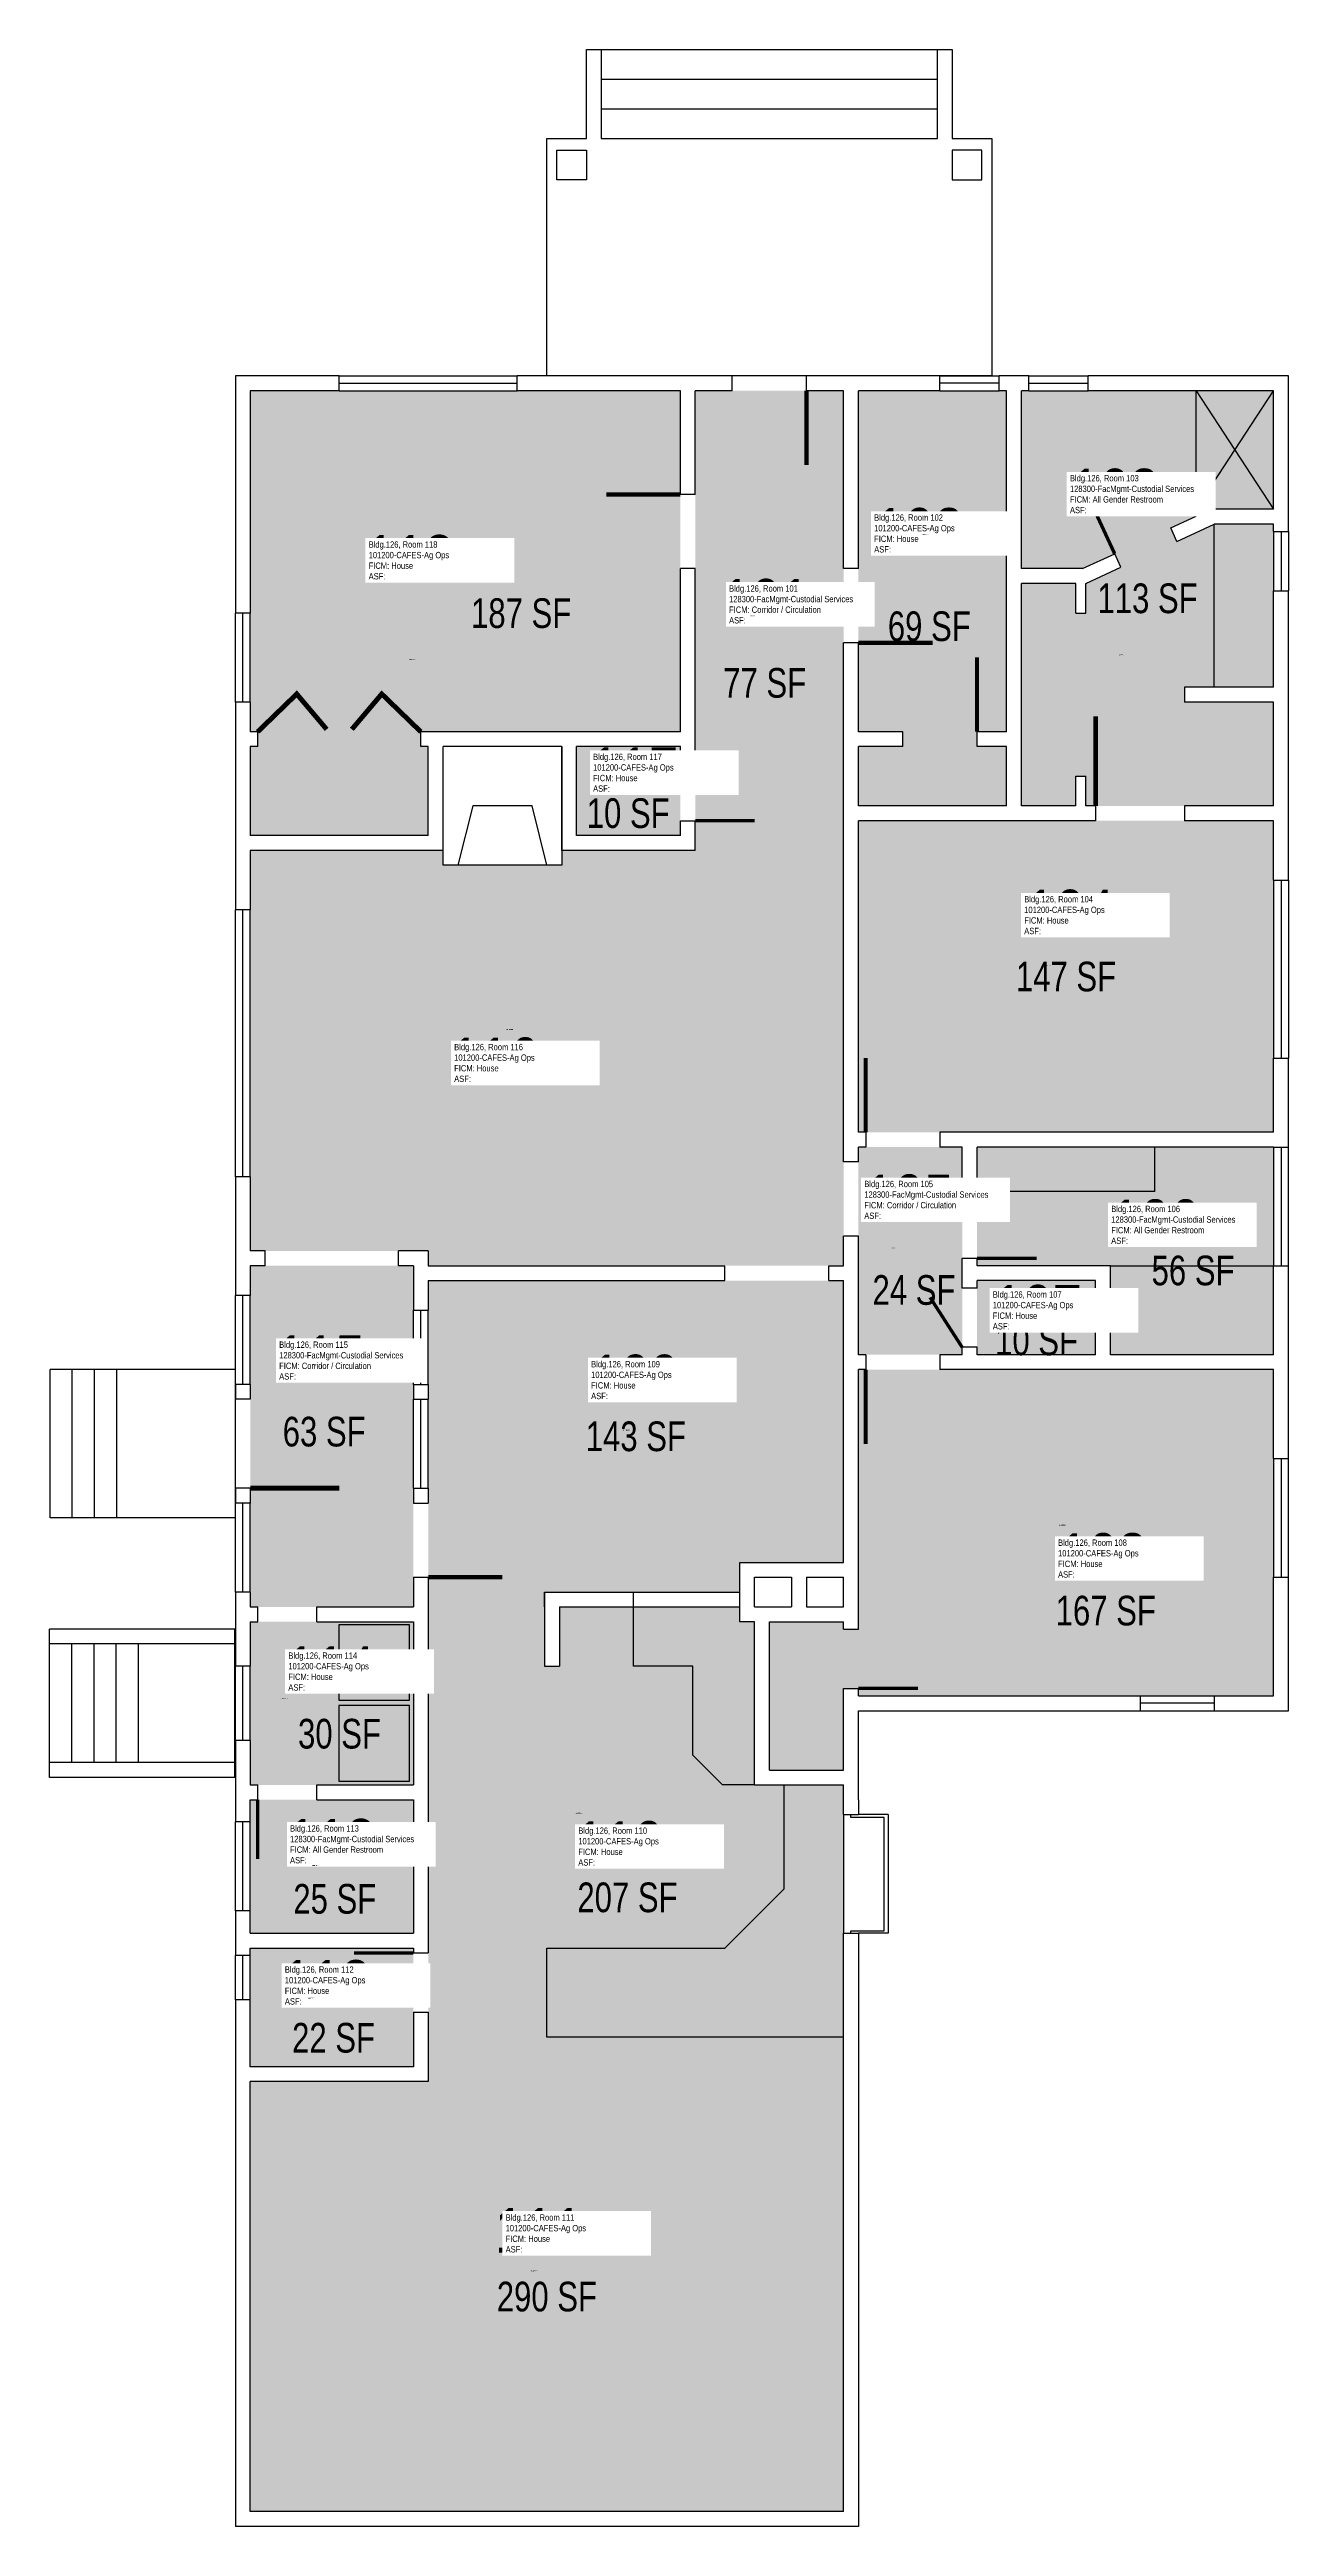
# Model space of a CAD drawing. Header units: inches. Extents: x -75 to 426, y 0 to 1002.
import ezdxf
from ezdxf.enums import TextEntityAlignment as Align

# ---------------------------------------------------------------- set-up
doc = ezdxf.new("R2010")
doc.units = ezdxf.units.IN
doc.header["$LTSCALE"] = 10
doc.header["$MEASUREMENT"] = 0
for name, color, linetype in [('A-DOOR', 2, 'CONTINUOUS'), ('A-FLOR', 3, 'CONTINUOUS'), ('A-GLAZ', 1, 'CONTINUOUS'), ('A-IDEN-RNUM', 7, 'CONTINUOUS'), ('A-IDEN-SNUM', 4, 'CONTINUOUS'), ('A-IDEN-VNUM', 4, 'CONTINUOUS'), ('A-WALL', 5, 'CONTINUOUS'), ('AREA-TEXT', 3, 'CONTINUOUS'), ('Rooms-Category-Color', 7, 'CONTINUOUS'), ('Rooms-College-Color', 7, 'CONTINUOUS'), ('Rooms-Department-Color', 7, 'CONTINUOUS'), ('Rooms-Division-Color', 7, 'CONTINUOUS'), ('Rooms-Information', 7, 'CONTINUOUS')]:
    doc.layers.add(name, color=color, linetype=linetype)
doc.styles.add('CP_AREA', font='arial.ttf', dxfattribs={"height": 15})
doc.styles.add('CP_ROOMSNUMBER', font='arial.ttf', dxfattribs={"height": 1})
doc.styles.add('CP_ROOMVNUMBER', font='arial.ttf', dxfattribs={"width": 0.85, "height": 0.075})

msp = doc.modelspace()

# ---------------------------------------------------------------- hatches: boundary and pattern name
at = {"layer": 'Rooms-Category-Color', "true_color": 0x728ef3}
for points in [[(180, 864), (180, 726), (75, 726), (75, 720), (78, 720), (78, 684), (6, 684), (6, 720), (9, 720), (9, 726), (6, 726), (6, 864)], [(252, 864), (252, 726), (270, 726), (270, 720), (252, 720), (252, 696), (312, 696), (312, 720), (300, 720), (300, 726), (312, 726), (312, 864)], [(180, 720), (180, 684), (138, 684), (138, 720)], [(420, 564), (420, 690), (252, 690), (252, 564)], [(6, 516), (6, 678), (84, 678), (84, 672), (132, 672), (132, 678), (246, 678), (246, 510), (78, 510), (78, 516)], [(78, 504), (246, 504), (246, 390), (204, 390), (204, 378), (78, 378)], [(348, 474), (348, 504), (300, 504), (300, 474)], [(252, 363), (246, 363), (246, 366), (216, 366), (216, 306), (246, 306), (246, 339), (252, 339), (252, 336), (420, 336), (420, 468), (252, 468)], [(125.1, 378), (78, 378), (78, 180), (246, 180), (246, 300), (210, 300), (210, 366), (204, 366), (204, 372), (131.1, 372), (131.1, 348), (125.1, 348)], [(6, 300), (6, 366), (72, 366), (72, 300)], [(6, 186), (6, 234), (72, 234), (72, 186)], [(6, 6), (6, 180), (246, 180), (246, 6)]]:
    msp.add_hatch(color=171, dxfattribs=at).paths.add_polyline_path(points)
at = {"layer": 'Rooms-Category-Color', "true_color": 0xadadad}
for points in [[(246, 864), (246, 678), (186, 678), (186, 864)], [(380.9, 803), (378.4, 808.5), (388.7, 813.2), (388.7, 816), (420, 816), (420, 864), (318, 864), (318, 792), (342.7, 792), (355.7, 798), (358.2, 792.6), (344, 786), (344, 774), (340, 774), (340, 786), (318, 786), (318, 696), (340, 696), (340, 708), (344, 708), (344, 696), (420, 696), (420, 738), (384, 738), (384, 744), (420, 744), (420, 810), (396, 810)], [(252, 474), (252, 558), (294, 558), (294, 474)], [(300, 510), (300, 558), (420, 558), (420, 474), (354, 474), (354, 510)], [(6, 372), (6, 510), (72, 510), (72, 372)], [(6, 240), (6, 294), (72, 294), (72, 240)]]:
    msp.add_hatch(color=253, dxfattribs=at).paths.add_polyline_path(points)
at = {"layer": 'Rooms-College-Color', "true_color": 0xadadad}
for points in [[(180, 864), (180, 726), (75, 726), (75, 720), (78, 720), (78, 684), (6, 684), (6, 720), (9, 720), (9, 726), (6, 726), (6, 864)], [(246, 864), (246, 678), (186, 678), (186, 864)], [(252, 864), (252, 726), (270, 726), (270, 720), (252, 720), (252, 696), (312, 696), (312, 720), (300, 720), (300, 726), (312, 726), (312, 864)], [(380.9, 803), (378.4, 808.5), (388.7, 813.2), (388.7, 816), (420, 816), (420, 864), (318, 864), (318, 792), (342.7, 792), (355.7, 798), (358.2, 792.6), (344, 786), (344, 774), (340, 774), (340, 786), (318, 786), (318, 696), (340, 696), (340, 708), (344, 708), (344, 696), (420, 696), (420, 738), (384, 738), (384, 744), (420, 744), (420, 810), (396, 810)], [(180, 720), (180, 684), (138, 684), (138, 720)], [(420, 564), (420, 690), (252, 690), (252, 564)], [(6, 516), (6, 678), (84, 678), (84, 672), (132, 672), (132, 678), (246, 678), (246, 510), (78, 510), (78, 516)], [(252, 474), (252, 558), (294, 558), (294, 474)], [(300, 510), (300, 558), (420, 558), (420, 474), (354, 474), (354, 510)], [(6, 372), (6, 510), (72, 510), (72, 372)], [(78, 504), (246, 504), (246, 390), (204, 390), (204, 378), (78, 378)], [(348, 474), (348, 504), (300, 504), (300, 474)], [(252, 363), (246, 363), (246, 366), (216, 366), (216, 306), (246, 306), (246, 339), (252, 339), (252, 336), (420, 336), (420, 468), (252, 468)], [(125.1, 378), (78, 378), (78, 180), (246, 180), (246, 300), (210, 300), (210, 366), (204, 366), (204, 372), (131.1, 372), (131.1, 348), (125.1, 348)], [(6, 300), (6, 366), (72, 366), (72, 300)], [(6, 240), (6, 294), (72, 294), (72, 240)], [(6, 186), (6, 234), (72, 234), (72, 186)], [(6, 6), (6, 180), (246, 180), (246, 6)]]:
    msp.add_hatch(color=253, dxfattribs=at).paths.add_polyline_path(points)
at = {"layer": 'Rooms-Department-Color', "true_color": 0xe3c5e1}
for points in [[(180, 864), (180, 726), (75, 726), (75, 720), (78, 720), (78, 684), (6, 684), (6, 720), (9, 720), (9, 726), (6, 726), (6, 864)], [(252, 864), (252, 726), (270, 726), (270, 720), (252, 720), (252, 696), (312, 696), (312, 720), (300, 720), (300, 726), (312, 726), (312, 864)], [(180, 720), (180, 684), (138, 684), (138, 720)], [(420, 564), (420, 690), (252, 690), (252, 564)], [(6, 516), (6, 678), (84, 678), (84, 672), (132, 672), (132, 678), (246, 678), (246, 510), (78, 510), (78, 516)], [(78, 504), (246, 504), (246, 390), (204, 390), (204, 378), (78, 378)], [(348, 474), (348, 504), (300, 504), (300, 474)], [(252, 363), (246, 363), (246, 366), (216, 366), (216, 306), (246, 306), (246, 339), (252, 339), (252, 336), (420, 336), (420, 468), (252, 468)], [(125.1, 378), (78, 378), (78, 180), (246, 180), (246, 300), (210, 300), (210, 366), (204, 366), (204, 372), (131.1, 372), (131.1, 348), (125.1, 348)], [(6, 300), (6, 366), (72, 366), (72, 300)], [(6, 186), (6, 234), (72, 234), (72, 186)], [(6, 6), (6, 180), (246, 180), (246, 6)]]:
    msp.add_hatch(color=254, dxfattribs=at).paths.add_polyline_path(points)
at = {"layer": 'Rooms-Department-Color', "true_color": 0xacacac}
for points in [[(246, 864), (246, 678), (186, 678), (186, 864)], [(380.9, 803), (378.4, 808.5), (388.7, 813.2), (388.7, 816), (420, 816), (420, 864), (318, 864), (318, 792), (342.7, 792), (355.7, 798), (358.2, 792.6), (344, 786), (344, 774), (340, 774), (340, 786), (318, 786), (318, 696), (340, 696), (340, 708), (344, 708), (344, 696), (420, 696), (420, 738), (384, 738), (384, 744), (420, 744), (420, 810), (396, 810)], [(252, 474), (252, 558), (294, 558), (294, 474)], [(300, 510), (300, 558), (420, 558), (420, 474), (354, 474), (354, 510)], [(6, 372), (6, 510), (72, 510), (72, 372)], [(6, 240), (6, 294), (72, 294), (72, 240)]]:
    msp.add_hatch(color=253, dxfattribs=at).paths.add_polyline_path(points)
at = {"layer": 'Rooms-Division-Color', "true_color": 0xe3c5e1}
for points in [[(180, 864), (180, 726), (75, 726), (75, 720), (78, 720), (78, 684), (6, 684), (6, 720), (9, 720), (9, 726), (6, 726), (6, 864)], [(252, 864), (252, 726), (270, 726), (270, 720), (252, 720), (252, 696), (312, 696), (312, 720), (300, 720), (300, 726), (312, 726), (312, 864)], [(180, 720), (180, 684), (138, 684), (138, 720)], [(420, 564), (420, 690), (252, 690), (252, 564)], [(6, 516), (6, 678), (84, 678), (84, 672), (132, 672), (132, 678), (246, 678), (246, 510), (78, 510), (78, 516)], [(78, 504), (246, 504), (246, 390), (204, 390), (204, 378), (78, 378)], [(348, 474), (348, 504), (300, 504), (300, 474)], [(252, 363), (246, 363), (246, 366), (216, 366), (216, 306), (246, 306), (246, 339), (252, 339), (252, 336), (420, 336), (420, 468), (252, 468)], [(125.1, 378), (78, 378), (78, 180), (246, 180), (246, 300), (210, 300), (210, 366), (204, 366), (204, 372), (131.1, 372), (131.1, 348), (125.1, 348)], [(6, 300), (6, 366), (72, 366), (72, 300)], [(6, 186), (6, 234), (72, 234), (72, 186)], [(6, 6), (6, 180), (246, 180), (246, 6)]]:
    msp.add_hatch(color=254, dxfattribs=at).paths.add_polyline_path(points)
at = {"layer": 'Rooms-Division-Color', "true_color": 0xadadad}
for points in [[(246, 864), (246, 678), (186, 678), (186, 864)], [(380.9, 803), (378.4, 808.5), (388.7, 813.2), (388.7, 816), (420, 816), (420, 864), (318, 864), (318, 792), (342.7, 792), (355.7, 798), (358.2, 792.6), (344, 786), (344, 774), (340, 774), (340, 786), (318, 786), (318, 696), (340, 696), (340, 708), (344, 708), (344, 696), (420, 696), (420, 738), (384, 738), (384, 744), (420, 744), (420, 810), (396, 810)], [(252, 474), (252, 558), (294, 558), (294, 474)], [(300, 510), (300, 558), (420, 558), (420, 474), (354, 474), (354, 510)], [(6, 372), (6, 510), (72, 510), (72, 372)], [(6, 240), (6, 294), (72, 294), (72, 240)]]:
    msp.add_hatch(color=253, dxfattribs=at).paths.add_polyline_path(points)

# ---------------------------------------------------------------- linework, layer by layer
at = {"layer": 'A-DOOR'}
for points in [[(231, 864, 1.67, 1.67, 0), (231, 833.9, 0, 0, -0.414214), (200.9, 864, 0, 0, 0)], [(180, 822, 1.67, 1.67, 0), (150, 822, 0, 0, 0.414214), (180, 792, 0, 0, 0)], [(355.7, 798, 1.39, 1.39, 0), (345.2, 820.7, 0, 0, -0.414214), (378.4, 808.5, 0, 0, 0)], [(252, 762, 1.67, 1.67, 0), (282.1, 762, 0, 0, 0.414214), (252, 792.1, 0, 0, 0)], [(300, 726, 1.67, 1.67, 0), (300, 756.1, 0, 0, 0.414214), (269.9, 726, 0, 0, 0)], [(348, 696, 2.01, 2.01, 0), (348, 732.2, 0, 0, -0.414214), (384.2, 696, 0, 0, 0)], [(186, 690, 1.34, 1.34, 0), (210.1, 690, 0, 0, 0.414214), (186, 714.1, 0, 0, 0)], [(255, 564, 1.67, 1.67, 0), (255, 594.1, 0, 0, -0.414214), (285.1, 564, 0, 0, 0)], [(300, 513, 1.34, 1.34, 0), (324.1, 513, 0, 0, 0.414214), (300, 537.1, 0, 0, 0)], [(294, 477, 1.34, 1.34, 0), (281, 497.2, 0, 0, -0.16467), (295.9, 501, 0, 0, -0.16467)], [(255, 468, 1.67, 1.67, 0), (255, 437.9, 0, 0, 0.414214), (285.1, 468, 0, 0, 0)], [(6, 420, 2, 2, 0), (42, 420, 0, 0, 0.414214), (6, 456, 0, 0, 0)], [(78, 384, 1.67, 1.67, 0), (108, 384, 0, 0, 0.414214), (78, 414, 0, 0, 0)], [(252, 339, 1.34, 1.34, 0), (276.1, 339, 0, 0, 0.414214), (252, 363.1, 0, 0, 0)], [(9, 294, 1.33, 1.33, 0), (9, 270, 0, 0, 0.414214), (33, 294, 0, 0, 0)], [(72, 232, 1.33, 1.33, 0), (48, 232, 0, 0, 0.414214), (72, 208, 0, 0, 0)]]:
    msp.add_lwpolyline(points, format="xyseb", dxfattribs=at)
at = {"layer": 'A-DOOR', "const_width": 2}
for points in [[(9, 726), (24.8, 741.3), (36.9, 727)], [(75, 726), (59.2, 741.3), (47.1, 727)]]:
    msp.add_lwpolyline(points, dxfattribs=at)
at = {"layer": 'A-FLOR'}
for p, q in [((148, 1002), (284, 1002)), ((148, 990), (284, 990)), ((148, 978), (284, 978)), ((306, 870), (126, 870)), ((388.7, 816), (388.7, 864)), ((388.7, 816), (420, 864)), ((388.7, 864), (420, 816)), ((396, 744), (396, 810)), ((132, 672), (84, 672)), ((372, 540), (372, 558)), ((372, 540), (300, 540)), ((354, 510), (420, 510)), ((0, 468), (-75, 468)), ((-75, 408), (-75, 468)), ((-66, 408), (-66, 468)), ((-57, 408), (-57, 468)), ((-48, 408), (-48, 468)), ((0, 408), (0, 468)), ((0, 408), (-75, 408)), ((-0.2, 363), (-75.2, 363)), ((-75.2, 303), (-75.2, 363)), ((-0.2, 303), (-0.2, 363)), ((-0.2, 357), (-75.2, 357)), ((-66.2, 309), (-66.2, 357)), ((-57.2, 309), (-57.2, 357)), ((-48.2, 309), (-48.2, 357)), ((-39.2, 309), (-39.2, 357)), ((-0.2, 309), (-75.2, 309)), ((-0.2, 303), (-75.2, 303))]:
    msp.add_line(p, q, dxfattribs=at)
for points in [[(126, 870), (126, 966), (142, 966), (142, 1002), (148, 1002), (148, 966), (284, 966), (284, 1002), (290, 1002), (290, 966), (306, 966), (306, 870)], [(132, 720), (132, 672), (126, 672), (120, 696), (96, 696), (90, 672), (84, 672), (84, 720)], [(132, 720), (132, 672)], [(210, 300), (197, 300), (185, 312), (185, 348), (161, 348), (161, 372)], [(246, 198), (126, 198), (126, 234), (198, 234), (222, 258), (222, 300)]]:
    msp.add_lwpolyline(points, dxfattribs=at)
for points in [[(70.4, 334.2), (70.4, 364.8), (41.9, 364.8), (41.9, 334.2)], [(70.4, 301.5), (70.4, 332.1), (41.9, 332.1), (41.9, 301.5)]]:
    msp.add_lwpolyline(points, close=True, dxfattribs=at)
at = {"layer": 'A-GLAZ'}
for p, q in [((42, 870), (114, 870)), ((42, 867), (114, 867)), ((42, 864), (114, 864)), ((285, 870), (309, 870)), ((309, 867), (285, 867)), ((285, 864), (309, 864)), ((321, 870), (345, 870)), ((321, 867), (345, 867)), ((321, 864), (345, 864)), ((420, 807), (420, 783)), ((423, 807), (423, 783)), ((426, 807), (426, 783)), ((0, 738), (0, 774)), ((3, 738), (3, 774)), ((6, 738), (6, 774)), ((420, 666), (420, 594)), ((423, 666), (423, 594)), ((426, 666), (426, 594)), ((0, 546), (0, 654)), ((3, 546), (3, 654)), ((6, 546), (6, 654)), ((420, 558), (420, 510)), ((423, 558), (423, 510)), ((426, 510), (426, 558)), ((0, 462), (0, 498)), ((3, 462), (3, 498)), ((6, 462), (6, 498)), ((72, 462), (72, 492)), ((75, 462), (75, 492)), ((78, 462), (78, 492)), ((72, 420), (72, 456)), ((75, 420), (75, 456)), ((78, 420), (78, 456)), ((420, 432), (420, 384)), ((423, 432), (423, 384)), ((426, 384), (426, 432)), ((0, 378), (0, 414)), ((3, 378), (3, 414)), ((6, 378), (6, 414)), ((0, 318), (0, 348)), ((3, 318), (3, 348)), ((6, 318), (6, 348)), ((366, 336), (396, 336)), ((396, 333), (366, 333)), ((366, 330), (396, 330)), ((0, 249), (0, 285)), ((3, 249), (3, 285)), ((6, 249), (6, 285)), ((246, 288), (246, 240)), ((264, 288), (252, 288)), ((264, 288), (264, 240)), ((0, 213), (0, 231)), ((3, 213), (3, 231)), ((6, 213), (6, 231)), ((264, 240), (252, 240))]:
    msp.add_line(p, q, dxfattribs=at)
msp.add_lwpolyline([(249, 240), (249, 241), (262.5, 241), (262.5, 286.8), (249, 286.8), (249, 288)], dxfattribs=at)
at = {"layer": 'A-WALL'}
for p, q in [((0, 870), (0, 774)), ((42, 870), (0, 870)), ((6, 864), (6, 774)), ((42, 864), (6, 864)), ((42, 864), (42, 870)), ((201, 870), (114, 870)), ((114, 864), (114, 870)), ((180, 864), (114, 864)), ((180, 822), (180, 864)), ((201, 864), (186, 864)), ((186, 822), (186, 864)), ((201, 864), (201, 870)), ((231, 864), (231, 870)), ((285, 870), (231, 870)), ((246, 864), (231, 864)), ((246, 792), (246, 864)), ((252, 792), (252, 864)), ((285, 864), (252, 864)), ((285, 864), (285, 870)), ((309, 864), (309, 870)), ((321, 870), (309, 870)), ((312, 864), (309, 864)), ((312, 726), (312, 864)), ((321, 864), (318, 864)), ((318, 792), (318, 864)), ((321, 864), (321, 870)), ((426, 870), (345, 870)), ((345, 864), (345, 870)), ((420, 864), (345, 864)), ((420, 816), (420, 864)), ((426, 807), (426, 870)), ((186, 822), (180, 822)), ((378.4, 808.5), (388.7, 813.2)), ((420, 816), (388.7, 816)), ((388.7, 816), (388.7, 813.2)), ((380.9, 803), (378.4, 808.5)), ((380.9, 803), (396, 810)), ((420, 810), (396, 810)), ((420, 807), (420, 810)), ((420, 807), (426, 807)), ((180, 726), (180, 792)), ((186, 792), (180, 792)), ((186, 714), (186, 792)), ((252, 792), (246, 792)), ((342.7, 792), (318, 792)), ((342.7, 792), (355.7, 798)), ((344, 786), (358.2, 792.6)), ((358.2, 792.6), (355.7, 798)), ((318, 696), (318, 786)), ((340, 786), (318, 786)), ((340, 774), (340, 786)), ((344, 774), (344, 786)), ((420, 744), (420, 783)), ((420, 783), (426, 783)), ((426, 666), (426, 783)), ((6, 774), (0, 774)), ((340, 774), (344, 774)), ((246, 552), (246, 762)), ((252, 762), (246, 762)), ((252, 726), (252, 762)), ((420, 744), (384, 744)), ((384, 744), (384, 738)), ((6, 738), (0, 738)), ((0, 738), (0, 654)), ((6, 738), (6, 726)), ((420, 738), (384, 738)), ((420, 696), (420, 738)), ((9, 726), (6, 726)), ((9, 720), (9, 726)), ((180, 726), (75, 726)), ((75, 720), (75, 726)), ((270, 726), (252, 726)), ((270, 720), (270, 726)), ((312, 726), (300, 726)), ((300, 720), (300, 726)), ((6, 720), (6, 684)), ((9, 720), (6, 720)), ((78, 720), (75, 720)), ((78, 684), (78, 720)), ((132, 720), (84, 720)), ((84, 678), (84, 720)), ((132, 678), (132, 720)), ((180, 720), (138, 720)), ((138, 684), (138, 720)), ((180, 714), (180, 720)), ((180, 714), (186, 714)), ((252, 696), (252, 720)), ((270, 720), (252, 720)), ((312, 720), (300, 720)), ((312, 696), (312, 720)), ((340, 696), (340, 708)), ((340, 708), (344, 708)), ((344, 696), (344, 708)), ((312, 696), (252, 696)), ((340, 696), (318, 696)), ((348, 696), (344, 696)), ((348, 696), (348, 690)), ((420, 696), (384, 696)), ((384, 696), (384, 690)), ((78, 684), (6, 684)), ((180, 684), (138, 684)), ((180, 684), (180, 690)), ((180, 690), (186, 690)), ((186, 678), (186, 690)), ((252, 564), (252, 690)), ((348, 690), (252, 690)), ((420, 690), (384, 690)), ((420, 666), (420, 690)), ((6, 678), (6, 654)), ((84, 678), (6, 678)), ((186, 678), (132, 678)), ((420, 666), (426, 666)), ((6, 654), (0, 654)), ((420, 564), (420, 594)), ((420, 594), (426, 594)), ((426, 558), (426, 594)), ((255, 564), (252, 564)), ((255, 564), (255, 558)), ((420, 564), (285, 564)), ((285, 564), (285, 558)), ((252, 552), (246, 552)), ((252, 552), (252, 558)), ((255, 558), (252, 558)), ((294, 558), (285, 558)), ((294, 537), (294, 558)), ((420, 558), (300, 558)), ((300, 537), (300, 558)), ((420, 558), (426, 558)), ((6, 546), (0, 546)), ((0, 546), (0, 498)), ((6, 546), (6, 516)), ((300, 537), (294, 537)), ((246, 510), (246, 522)), ((252, 522), (246, 522)), ((252, 474), (252, 522)), ((12, 516), (6, 516)), ((12, 510), (12, 516)), ((78, 516), (66, 516)), ((66, 510), (66, 516)), ((78, 516), (78, 510)), ((294, 501), (294, 513)), ((300, 513), (294, 513)), ((300, 510), (300, 513)), ((6, 510), (6, 498)), ((12, 510), (6, 510)), ((72, 510), (66, 510)), ((72, 510), (72, 492)), ((78, 510), (198, 510)), ((78, 504), (198, 504)), ((78, 504), (78, 492)), ((198, 504), (198, 510)), ((240, 504), (240, 510)), ((240, 510), (246, 510)), ((240, 504), (246, 504)), ((246, 390), (246, 504)), ((300, 501), (294, 501)), ((354, 510), (300, 510)), ((348, 504), (300, 504)), ((300, 501), (300, 504)), ((348, 474), (348, 504)), ((354, 474), (354, 510)), ((420, 474), (420, 510)), ((420, 510), (426, 510)), ((426, 432), (426, 510)), ((6, 498), (0, 498)), ((72, 492), (78, 492)), ((255, 474), (252, 474)), ((255, 474), (255, 468)), ((294, 474), (285, 474)), ((285, 474), (285, 468)), ((294, 474), (294, 477)), ((300, 477), (294, 477)), ((300, 474), (300, 477)), ((348, 474), (300, 474)), ((420, 474), (354, 474)), ((6, 462), (0, 462)), ((0, 462), (0, 456)), ((6, 462), (6, 456)), ((72, 462), (78, 462)), ((72, 462), (72, 456)), ((78, 462), (78, 456)), ((252, 363), (252, 468)), ((255, 468), (252, 468)), ((420, 468), (285, 468)), ((420, 432), (420, 468)), ((6, 456), (0, 456)), ((72, 456), (78, 456)), ((420, 432), (426, 432)), ((6, 420), (0, 420)), ((0, 420), (0, 414)), ((6, 414), (0, 414)), ((6, 420), (6, 414)), ((72, 420), (78, 420)), ((72, 420), (72, 414)), ((72, 414), (78, 414)), ((78, 420), (78, 414)), ((72, 384), (78, 384)), ((72, 384), (72, 372)), ((78, 384), (78, 232)), ((204, 390), (246, 390)), ((204, 378), (204, 390)), ((210, 384), (225, 384)), ((210, 372), (210, 384)), ((225, 384), (225, 372)), ((231, 384), (231, 372)), ((231, 384), (246, 384)), ((246, 372), (246, 384)), ((420, 336), (420, 384)), ((420, 384), (426, 384)), ((426, 330), (426, 384)), ((6, 378), (0, 378)), ((0, 378), (0, 348)), ((6, 378), (6, 372)), ((6, 372), (9, 372)), ((9, 366), (9, 372)), ((33, 366), (33, 372)), ((33, 372), (72, 372)), ((125.1, 378), (204, 378)), ((125.1, 372), (125.1, 378)), ((125.1, 378), (125.1, 348)), ((131.1, 372), (204, 372)), ((131.1, 372), (131.1, 348)), ((161.1, 372), (161.1, 378)), ((204, 372), (204, 378)), ((204, 366), (204, 372)), ((210, 372), (216, 372)), ((216, 372), (225, 372)), ((231, 372), (246, 372)), ((6, 366), (9, 366)), ((6, 366), (6, 348)), ((33, 366), (72, 366)), ((72, 366), (72, 300)), ((210, 366), (204, 366)), ((210, 300), (210, 366)), ((216, 306), (216, 366)), ((216, 366), (246, 366)), ((246, 363), (246, 366)), ((246, 363), (252, 363)), ((6, 348), (0, 348)), ((125.1, 348), (131.1, 348)), ((246, 306), (246, 339)), ((246, 339), (252, 339)), ((252, 336), (252, 339)), ((252, 336), (366, 336)), ((366, 336), (366, 330)), ((396, 336), (396, 330)), ((396, 336), (420, 336)), ((426, 330), (426, 331)), ((426, 330), (426, 331)), ((252, 294), (252, 330)), ((252, 330), (366, 330)), ((396, 330), (426, 330)), ((6, 318), (0, 318)), ((0, 318), (0, 285)), ((6, 318), (6, 300)), ((216, 306), (246, 306)), ((6, 300), (9, 300)), ((6, 294), (9, 294)), ((6, 285), (6, 294)), ((9, 294), (9, 300)), ((33, 294), (33, 300)), ((33, 300), (72, 300)), ((33, 294), (72, 294)), ((72, 294), (72, 240)), ((210, 300), (246, 300)), ((246, 288), (246, 300)), ((252, 294), (252, 288)), ((6, 285), (0, 285)), ((246, 288), (252, 288)), ((6, 249), (0, 249)), ((0, 249), (0, 231)), ((6, 240), (6, 249)), ((6, 231), (0, 231)), ((6, 240), (72, 240)), ((6, 234), (72, 234)), ((6, 231), (6, 234)), ((72, 234), (72, 232)), ((72, 232), (78, 232)), ((246, 6), (246, 240)), ((246, 240), (252, 240)), ((252, 240), (252, 0)), ((6, 213), (0, 213)), ((0, 213), (0, 0)), ((6, 186), (6, 213)), ((72, 208), (78, 208)), ((72, 208), (72, 186)), ((78, 208), (78, 180)), ((72, 186), (6, 186)), ((78, 180), (6, 180)), ((6, 6), (6, 180)), ((252, 0), (0, 0)), ((246, 6), (6, 6))]:
    msp.add_line(p, q, dxfattribs=at)
for points in [[(142, 949.3), (130, 949.3), (130, 961.3), (142, 961.3)], [(290, 949.3), (302, 949.3), (302, 961.3), (290, 961.3)]]:
    msp.add_lwpolyline(points, close=True, dxfattribs=at)

# ---------------------------------------------------------------- texts
at = {"layer": 'A-IDEN-RNUM', "style": 'CP_ROOMSNUMBER'}
for s, p in [('0102-00', (276.7, 807.5)), ('0118-00', (70.2, 798.6)), ('0101-00', (208.2, 772.7)), ('0103-00', (357.4, 757)), ('0117-00', (151, 704.2)), ('0104-00', (327.1, 631.2)), ('0116-00', (109.5, 605.4)), ('0106-00', (372.1, 527.8)), ('0105-00', (265.2, 517)), ('0107-00', (318.7, 491.7)), ('0115-00', (34.4, 472.9)), ('0109-00', (156.7, 443.3)), ('0108-00', (333.1, 404.9)), ('0114-00', (18.3, 334.7)), ('0110-00', (137.6, 288.4)), ('0113-00', (31.1, 267.2)), ('0112-00', (29.2, 213.5)), ('0111-00', (119.4, 103.2))]:
    msp.add_text(s, height=0.36, dxfattribs=at).set_placement(p)
at = {"layer": 'A-IDEN-SNUM', "style": 'CP_ROOMSNUMBER'}
for s, p in [('1260010300', (357, 821.9)), ('1260010200', (277.6, 805.6)), ('1260010100', (216, 779.1)), ('1260011800', (70.2, 755.1)), ('1260011700', (151, 704.2)), ('1260010400', (327.1, 631.2)), ('1260011600', (109.5, 605.4)), ('1260010600', (372.1, 527.8)), ('1260010500', (265.2, 517)), ('1260010700', (318.7, 491.7)), ('1260011500', (34.4, 472.9)), ('1260010900', (156.7, 443.3)), ('1260010800', (333.1, 404.9)), ('1260011400', (18.3, 334.7)), ('1260011000', (137.6, 288.4)), ('1260011300', (31.1, 267.2)), ('1260011200', (29.2, 213.5)), ('1260011100', (119.4, 103.2))]:
    msp.add_text(s, height=0.36, dxfattribs=at).set_placement(p)
at = {"layer": 'A-IDEN-VNUM', "style": 'CP_ROOMVNUMBER', "width": 0.85}
for s, p in [('103', (355.8, 823.4)), ('102', (276.7, 807.5)), ('118', (70.6, 796.6)), ('101', (214.6, 778.8)), ('117', (161.4, 710.7)), ('104', (337.7, 653.1)), ('116', (104.9, 593.3)), ('105', (272.6, 537.9)), ('106', (372.1, 527.8)), ('107', (324.6, 493.2)), ('115', (34.4, 472.9)), ('109', (161.8, 465)), ('108', (351, 392.8)), ('114', (38.5, 347.1)), ('113', (38.9, 277.2)), ('110', (155.4, 276.3)), ('112', (36.8, 220.1)), ('111', (122.8, 119.8))]:
    msp.add_text(s, height=18, dxfattribs=at).set_placement(p, align=Align.MIDDLE_CENTER)
at = {"layer": 'AREA-TEXT', "style": 'CP_AREA', "width": 0.75}
for s, p in [('113 SF', (369, 780)), ('187 SF', (115.6, 774)), ('69 SF', (280.7, 768.7)), ('77 SF', (214.1, 745.8)), ('10 SF', (158.9, 693.1)), ('147 SF', (336, 627)), ('275 SF', (126, 594)), ('56 SF', (387.4, 508.1)), ('24 SF', (274.5, 500.2)), ('10 SF', (324.1, 479.8)), ('63 SF', (35.9, 442.9)), ('143 SF', (162, 441)), ('167 SF', (352.1, 370.5)), ('30 SF', (42.1, 320.7)), ('207 SF', (158.6, 254.5)), ('25 SF', (40.2, 253.9)), ('22 SF', (39.7, 197.7)), ('290 SF', (126, 93))]:
    msp.add_text(s, height=12, dxfattribs=at).set_placement(p, align=Align.MIDDLE_CENTER)

# ---------------------------------------------------------------- next in the draw order: texts
at = {"layer": 'Rooms-Information', "char_height": 2.571, "width": 57.6, "attachment_point": 7, "style": 'CP_ROOMVNUMBER', "bg_fill": 3, "box_fill_scale": 1.5, "bg_fill_color": 256, "bg_fill_true_color": 13158600, "bg_fill_transparency": 0}
for s, insert in [('Bldg.126, Room 103^M^J128300-FacMgmt-Custodial Services^M^JFICM: All Gender Restroom^M^JASF: ', (337.6, 814.4)), ('Bldg.126, Room 102^M^J101200-CAFES-Ag Ops^M^JFICM: House^M^JASF: ', (258.4, 798.5)), ('Bldg.126, Room 118^M^J101200-CAFES-Ag Ops^M^JFICM: House^M^JASF: ', (53.9, 787.6)), ('Bldg.126, Room 101^M^J128300-FacMgmt-Custodial Services^M^JFICM: Corridor / Circulation^M^JASF: ', (199.7, 769.8)), ('Bldg.126, Room 117^M^J101200-CAFES-Ag Ops^M^JFICM: House^M^JASF: ', (144.7, 701.7)), ('Bldg.126, Room 104^M^J101200-CAFES-Ag Ops^M^JFICM: House^M^JASF: ', (319.1, 644.1)), ('Bldg.126, Room 116^M^J101200-CAFES-Ag Ops^M^JFICM: House^M^JASF: ', (88.5, 584.3)), ('Bldg.126, Room 105^M^J128300-FacMgmt-Custodial Services^M^JFICM: Corridor / Circulation^M^JASF: ', (254.4, 528.9)), ('Bldg.126, Room 106^M^J128300-FacMgmt-Custodial Services^M^JFICM: All Gender Restroom^M^JASF: ', (354.3, 518.8)), ('Bldg.126, Room 107^M^J101200-CAFES-Ag Ops^M^JFICM: House^M^JASF: ', (306.4, 484.2)), ('Bldg.126, Room 115^M^J128300-FacMgmt-Custodial Services^M^JFICM: Corridor / Circulation^M^JASF: ', (17.7, 463.9)), ('Bldg.126, Room 109^M^J101200-CAFES-Ag Ops^M^JFICM: House^M^JASF: ', (143.9, 456)), ('Bldg.126, Room 108^M^J101200-CAFES-Ag Ops^M^JFICM: House^M^JASF: ', (332.8, 383.8)), ('Bldg.126, Room 114^M^J101200-CAFES-Ag Ops^M^JFICM: House^M^JASF: ', (21.4, 338.1)), ('Bldg.126, Room 113^M^J128300-FacMgmt-Custodial Services^M^JFICM: All Gender Restroom^M^JASF: ', (22.1, 268.2)), ('Bldg.126, Room 110^M^J101200-CAFES-Ag Ops^M^JFICM: House^M^JASF: ', (138.7, 267.3)), ('Bldg.126, Room 112^M^J101200-CAFES-Ag Ops^M^JFICM: House^M^JASF: ', (20, 211.1)), ('Bldg.126, Room 111^M^J101200-CAFES-Ag Ops^M^JFICM: House^M^JASF: ', (109.3, 110.8))]:
    msp.add_mtext(s, dxfattribs=dict(at, insert=insert))

doc.saveas('drawing.dxf')
